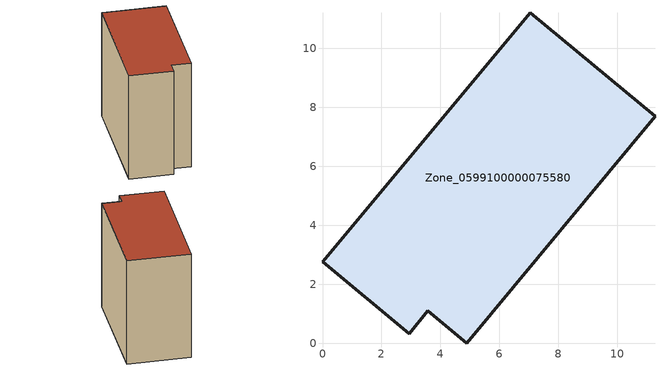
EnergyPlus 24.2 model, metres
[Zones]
Zone_0599100000075580
 floor ground (C_G): 3.57,1.1 2.95,0.31 0,2.75 7.05,11.2 11.28,7.7 4.89,0 z0
 wall outside (C_F): 7.05,11.2 0,2.75 2.95,0.31 3.57,1.1 4.89,0 11.28,7.7 7.05,11.2 z0:9.81
 roof outside (C_R): 4.89,0 11.28,7.7 7.05,11.2 0,2.75 2.95,0.31 3.57,1.1 z9.81
[BUILDING]
Pand.0599100000075580: North Axis=0; Terrain=City; Loads Convergence Tolerance Value=0.04; Temperature Convergence Tolerance Value=0.4; Solar Distribution=FullExterior; Maximum Number of Warmup Days=25; Minimum Number of Warmup Days=1
[Site:Location]
Rotterdam.The.Hague.AP_ZH_NLD Design_Conditions: Latitude=51.96; Longitude=4.45; Time Zone=1; Elevation=-4.5
[SITE:GROUNDTEMPERATURE:BUILDINGSURFACE]
18, 18, 18, 18, 18, 18, 18, 18, 18, 18, 18, 18
[MATERIAL] Thermal Absorptance=0.9; Solar Absorptance=0.7; Visible Absorptance=0.7
Name | Roughness | Thickness | Conductivity | Density | Specific Heat
G.TI.1946 | MediumSmooth | 0.15 | 1 | 540 | 1210
F.TI.1946 | Rough | 0.3 | 0.857143 | 1920 | 840
R.TI.1946 | MediumRough | 0.2 | 0.1 | 1500 | 1000
[CONSTRUCTION]
C_G: G.TI.1946
C_F: F.TI.1946
C_R: R.TI.1946
[ZONE]
Zone_0599100000075580: Type=1; Multiplier=1; Ceiling Height=Autocalculate; Volume=Autocalculate; Floor Area=autocalculate; Part of Total Floor Area=Yes
[ZONEINFILTRATION:DESIGNFLOWRATE]
Infil_Zone_0599100000075580: Zone or ZoneList or Space or SpaceList=Zone_0599100000075580; Schedule=AlwaysOn; Design Flow Rate Calculation Method=Flow/Area; Flow Rate per Floor Area=0.003; Constant Term Coefficient=1; Temperature Term Coefficient=0; Velocity Term Coefficient=0; Velocity Squared Term Coefficient=0
[HVACTEMPLATE:ZONE:IDEALLOADSAIRSYSTEM]
Zone_0599100000075580: Maximum Heating Supply Air Temperature=50; Minimum Cooling Supply Air Temperature=13; Maximum Heating Supply Air Humidity Ratio=0.0156; Minimum Cooling Supply Air Humidity Ratio=0.0077; Heating Limit=NoLimit; Cooling Limit=NoLimit; Dehumidification Control Type=ConstantSensibleHeatRatio; Cooling Sensible Heat Ratio=0.7; Dehumidification Setpoint=60; Humidification Control Type=None; Humidification Setpoint=30; Outdoor Air Method=None; Outdoor Air Flow Rate per Person=0.00944; Outdoor Air Flow Rate per Zone Floor Area=0; Outdoor Air Flow Rate per Zone=0; Demand Controlled Ventilation Type=None; Outdoor Air Economizer Type=NoEconomizer; Heat Recovery Type=None; Sensible Heat Recovery Effectiveness=0.7; Latent Heat Recovery Effectiveness=0.65
[ZONECONTROL:THERMOSTAT]
ThermostatControl_Zone_0599100000075580: Zone or ZoneList=Zone_0599100000075580; Control Type Schedule=DualSetpointControlType; Control 1=Thermostat_Zone_0599100000075580; Temperature Difference Between Cutout And Setpoint=0
[THERMOSTATSETPOINT:DUALSETPOINT]
Thermostat_Zone_0599100000075580: Heating Setpoint Temperature Schedule=HeatingSetpoint_Zone_0599100000075580; Cooling Setpoint Temperature Schedule=CoolingSetpoint_Zone_0599100000075580
[SCHEDULE:COMPACT]
HeatingSetpoint_Zone_0599100000075580: Through: 12/31, For: AllDays, Until: 24:00, 21
CoolingSetpoint_Zone_0599100000075580: Through: 12/31, For: AllDays, Until: 24:00, 24
DualSetpointControlType: Through: 12/31, For: AllDays, Until: 24:00, 4
AlwaysOn: Through: 12/31, For: AllDays, Until: 24:00, 1
